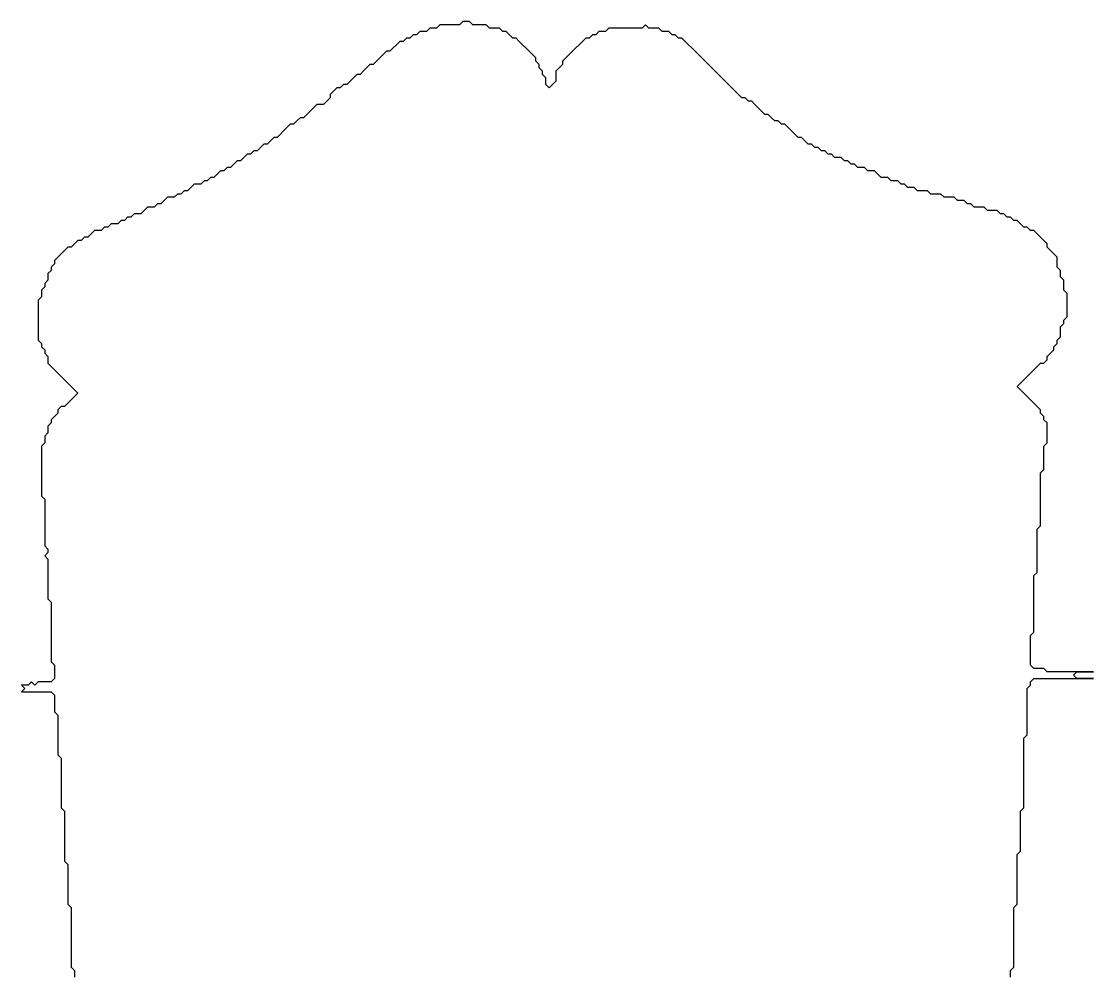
# Model space of a CAD drawing. Extents: x 166 to 207, y 344 to 490.
# Drawn here: x 166 to 206.38, y 453.81 to 489.75 of the extents above; entities that cross this region are included whole.
import ezdxf

# ---------------------------------------------------------------- set-up
doc = ezdxf.new("R2010")
doc.units = 0

msp = doc.modelspace()

# ---------------------------------------------------------------- linework, layer by layer
at = {"layer": 'contour_0'}
for p, q in [((182.625, 489.75), (182.5, 489.625)), ((182.75, 489.75), (182.625, 489.75)), ((182.625, 489.75), (182.625, 489.75)), ((182.875, 489.75), (182.75, 489.75)), ((183, 489.625), (182.875, 489.75)), ((181, 489.375), (180.875, 489.25)), ((181.125, 489.375), (181, 489.375)), ((181.25, 489.375), (181.125, 489.375)), ((181.375, 489.5), (181.25, 489.375)), ((181.5, 489.5), (181.375, 489.5)), ((181.625, 489.5), (181.5, 489.5)), ((181.75, 489.625), (181.625, 489.5)), ((181.875, 489.625), (181.75, 489.625)), ((182, 489.625), (181.875, 489.625)), ((182.125, 489.625), (182, 489.625)), ((182.25, 489.625), (182.125, 489.625)), ((182.375, 489.625), (182.25, 489.625)), ((182.5, 489.625), (182.375, 489.625)), ((183.125, 489.625), (183, 489.625)), ((183.25, 489.625), (183.125, 489.625)), ((183.375, 489.625), (183.25, 489.625)), ((183.5, 489.625), (183.375, 489.625)), ((183.625, 489.5), (183.5, 489.625)), ((183.75, 489.5), (183.625, 489.5)), ((183.875, 489.5), (183.75, 489.5)), ((184, 489.5), (183.875, 489.5)), ((184.125, 489.375), (184, 489.5)), ((184.25, 489.375), (184.125, 489.375)), ((184.375, 489.25), (184.25, 489.375)), ((187.75, 489.375), (187.625, 489.25)), ((187.875, 489.375), (187.75, 489.375)), ((188, 489.375), (187.875, 489.375)), ((188.125, 489.5), (188, 489.375)), ((188.25, 489.5), (188.125, 489.5)), ((188.375, 489.5), (188.25, 489.5)), ((188.5, 489.5), (188.375, 489.5)), ((188.625, 489.5), (188.5, 489.5)), ((188.75, 489.5), (188.625, 489.5)), ((188.875, 489.5), (188.75, 489.5)), ((189, 489.5), (188.875, 489.5)), ((189.125, 489.5), (189, 489.5)), ((189.25, 489.5), (189.125, 489.5)), ((189.375, 489.5), (189.25, 489.5)), ((189.5, 489.625), (189.375, 489.5)), ((189.625, 489.5), (189.5, 489.625)), ((189.75, 489.5), (189.625, 489.5)), ((189.875, 489.5), (189.75, 489.5)), ((190, 489.5), (189.875, 489.5)), ((190.125, 489.375), (190, 489.5)), ((190.25, 489.375), (190.125, 489.375)), ((190.375, 489.375), (190.25, 489.375)), ((190.5, 489.25), (190.375, 489.375)), ((180.25, 489), (180.125, 488.875)), ((180.375, 489), (180.25, 489)), ((180.5, 489.125), (180.375, 489)), ((180.625, 489.125), (180.5, 489.125)), ((180.75, 489.25), (180.625, 489.125)), ((180.875, 489.25), (180.75, 489.25)), ((184.5, 489.125), (184.375, 489.25)), ((184.625, 489.125), (184.5, 489.125)), ((184.75, 489), (184.625, 489.125)), ((184.875, 488.875), (184.75, 489)), ((187.125, 489), (187, 488.875)), ((187.25, 489.125), (187.125, 489)), ((187.375, 489.125), (187.25, 489.125)), ((187.5, 489.25), (187.375, 489.125)), ((187.625, 489.25), (187.5, 489.25)), ((190.625, 489.25), (190.5, 489.25)), ((190.75, 489.125), (190.625, 489.25)), ((190.875, 489.125), (190.75, 489.125)), ((191, 489), (190.875, 489.125)), ((191.125, 488.875), (191, 489)), ((179.75, 488.625), (179.625, 488.5)), ((179.875, 488.625), (179.75, 488.625)), ((180, 488.75), (179.875, 488.625)), ((180.125, 488.875), (180, 488.75)), ((185, 488.75), (184.875, 488.875)), ((185.125, 488.625), (185, 488.75)), ((185.25, 488.5), (185.125, 488.625)), ((186.75, 488.625), (186.625, 488.5)), ((186.875, 488.75), (186.75, 488.625)), ((187, 488.875), (186.875, 488.75)), ((191.25, 488.75), (191.125, 488.875)), ((191.375, 488.625), (191.25, 488.75)), ((191.5, 488.5), (191.375, 488.625)), ((179.375, 488.25), (179.25, 488.125)), ((179.5, 488.375), (179.375, 488.25)), ((179.625, 488.5), (179.5, 488.375)), ((185.375, 488.375), (185.25, 488.5)), ((185.375, 488.25), (185.375, 488.375)), ((185.5, 488.125), (185.375, 488.25)), ((186.5, 488.375), (186.375, 488.25)), ((186.375, 488.25), (186.375, 488.125)), ((186.625, 488.5), (186.5, 488.375)), ((191.625, 488.375), (191.5, 488.5)), ((191.75, 488.25), (191.625, 488.375)), ((191.875, 488.125), (191.75, 488.25)), ((178.625, 487.75), (178.5, 487.625)), ((178.75, 487.75), (178.625, 487.75)), ((178.875, 487.875), (178.75, 487.75)), ((179, 488), (178.875, 487.875)), ((179.125, 488.125), (179, 488)), ((179.25, 488.125), (179.125, 488.125)), ((185.5, 488), (185.5, 488.125)), ((185.625, 487.875), (185.5, 488)), ((185.625, 487.75), (185.625, 487.875)), ((185.75, 487.625), (185.625, 487.75)), ((186.25, 488), (186.125, 487.875)), ((186.125, 487.875), (186.125, 487.75)), ((186.125, 487.75), (186.125, 487.625)), ((186.375, 488.125), (186.25, 488)), ((192, 488), (191.875, 488.125)), ((192.125, 487.875), (192, 488)), ((192.25, 487.75), (192.125, 487.875)), ((192.375, 487.625), (192.25, 487.75)), ((178.125, 487.375), (178, 487.25)), ((178.25, 487.375), (178.125, 487.375)), ((178.375, 487.5), (178.25, 487.375)), ((178.5, 487.625), (178.375, 487.5)), ((185.75, 487.5), (185.75, 487.625)), ((185.75, 487.375), (185.75, 487.5)), ((185.875, 487.25), (185.75, 487.375)), ((186, 487.375), (185.875, 487.25)), ((186.125, 487.5), (186, 487.375)), ((186.125, 487.625), (186.125, 487.5)), ((192.5, 487.5), (192.375, 487.625)), ((192.625, 487.375), (192.5, 487.5)), ((192.75, 487.25), (192.625, 487.375)), ((177.75, 487.125), (177.625, 487)), ((177.625, 487), (177.625, 486.875)), ((177.875, 487.25), (177.75, 487.125)), ((178, 487.25), (177.875, 487.25)), ((192.875, 487.125), (192.75, 487.25)), ((193, 487), (192.875, 487.125)), ((193.125, 486.875), (193, 487)), ((177.125, 486.625), (177, 486.5)), ((177.25, 486.625), (177.125, 486.625)), ((177.375, 486.625), (177.25, 486.625)), ((177.5, 486.75), (177.375, 486.625)), ((177.625, 486.875), (177.5, 486.75)), ((193.25, 486.875), (193.125, 486.875)), ((193.375, 486.75), (193.25, 486.875)), ((193.5, 486.75), (193.375, 486.75)), ((193.625, 486.625), (193.5, 486.75)), ((193.75, 486.5), (193.625, 486.625)), ((176.5, 486.125), (176.375, 486)), ((176.625, 486.125), (176.5, 486.125)), ((176.75, 486.25), (176.625, 486.125)), ((176.875, 486.375), (176.75, 486.25)), ((177, 486.5), (176.875, 486.375)), ((193.875, 486.375), (193.75, 486.5)), ((194, 486.25), (193.875, 486.375)), ((194.125, 486.25), (194, 486.25)), ((194.25, 486.125), (194.125, 486.25)), ((194.375, 486), (194.25, 486.125)), ((176, 485.75), (175.875, 485.625)), ((176.125, 485.875), (176, 485.75)), ((176.25, 485.875), (176.125, 485.875)), ((176.375, 486), (176.25, 485.875)), ((194.5, 486), (194.375, 486)), ((194.625, 485.875), (194.5, 486)), ((194.75, 485.875), (194.625, 485.875)), ((194.875, 485.75), (194.75, 485.875)), ((195, 485.625), (194.875, 485.75)), ((175.5, 485.375), (175.375, 485.25)), ((175.625, 485.375), (175.5, 485.375)), ((175.75, 485.5), (175.625, 485.375)), ((175.875, 485.625), (175.75, 485.5)), ((195.125, 485.5), (195, 485.625)), ((195.25, 485.375), (195.125, 485.5)), ((195.375, 485.375), (195.25, 485.375)), ((195.5, 485.25), (195.375, 485.375)), ((175, 485), (174.875, 484.875)), ((175.125, 485.125), (175, 485)), ((175.25, 485.125), (175.125, 485.125)), ((175.375, 485.25), (175.25, 485.125)), ((195.625, 485.125), (195.5, 485.25)), ((195.75, 485.125), (195.625, 485.125)), ((195.875, 485), (195.75, 485.125)), ((196, 485), (195.875, 485)), ((196.125, 484.875), (196, 485)), ((174.125, 484.5), (174, 484.375)), ((174.25, 484.5), (174.125, 484.5)), ((174.375, 484.625), (174.25, 484.5)), ((174.5, 484.75), (174.375, 484.625)), ((174.625, 484.75), (174.5, 484.75)), ((174.75, 484.875), (174.625, 484.75)), ((174.875, 484.875), (174.75, 484.875)), ((196.25, 484.875), (196.125, 484.875)), ((196.375, 484.75), (196.25, 484.875)), ((196.5, 484.75), (196.375, 484.75)), ((196.625, 484.625), (196.5, 484.75)), ((196.75, 484.625), (196.625, 484.625)), ((196.875, 484.625), (196.75, 484.625)), ((197, 484.5), (196.875, 484.625)), ((197.125, 484.5), (197, 484.5)), ((197.25, 484.375), (197.125, 484.5)), ((173.5, 484.125), (173.375, 484)), ((173.625, 484.125), (173.5, 484.125)), ((173.75, 484.25), (173.625, 484.125)), ((173.875, 484.25), (173.75, 484.25)), ((174, 484.375), (173.875, 484.25)), ((197.375, 484.375), (197.25, 484.375)), ((197.5, 484.25), (197.375, 484.375)), ((197.625, 484.25), (197.5, 484.25)), ((197.75, 484.25), (197.625, 484.25)), ((197.875, 484.125), (197.75, 484.25)), ((198, 484.125), (197.875, 484.125)), ((198.125, 484.125), (198, 484.125)), ((198.25, 484), (198.125, 484.125)), ((172.875, 483.75), (172.75, 483.625)), ((173, 483.75), (172.875, 483.75)), ((173.125, 483.875), (173, 483.75)), ((173.25, 483.875), (173.125, 483.875)), ((173.375, 484), (173.25, 483.875)), ((198.375, 483.875), (198.25, 484)), ((198.5, 483.875), (198.375, 483.875)), ((198.625, 483.875), (198.5, 483.875)), ((198.75, 483.75), (198.625, 483.875)), ((198.875, 483.75), (198.75, 483.75)), ((199, 483.75), (198.875, 483.75)), ((199.125, 483.625), (199, 483.75)), ((172.125, 483.375), (172, 483.25)), ((172.25, 483.375), (172.125, 483.375)), ((172.375, 483.5), (172.25, 483.375)), ((172.5, 483.625), (172.375, 483.5)), ((172.625, 483.625), (172.5, 483.625)), ((172.75, 483.625), (172.625, 483.625)), ((199.25, 483.625), (199.125, 483.625)), ((199.375, 483.5), (199.25, 483.625)), ((199.5, 483.5), (199.375, 483.5)), ((199.625, 483.5), (199.5, 483.5)), ((199.75, 483.375), (199.625, 483.5)), ((199.875, 483.375), (199.75, 483.375)), ((200, 483.375), (199.875, 483.375)), ((200.125, 483.375), (200, 483.375)), ((200.25, 483.25), (200.125, 483.375)), ((171.375, 483), (171.25, 482.875)), ((171.5, 483.125), (171.375, 483)), ((171.625, 483.125), (171.5, 483.125)), ((171.75, 483.125), (171.625, 483.125)), ((171.875, 483.25), (171.75, 483.125)), ((172, 483.25), (171.875, 483.25)), ((200.375, 483.25), (200.25, 483.25)), ((200.5, 483.25), (200.375, 483.25)), ((200.625, 483.25), (200.5, 483.25)), ((200.75, 483.125), (200.625, 483.25)), ((200.875, 483.125), (200.75, 483.125)), ((201, 483.125), (200.875, 483.125)), ((201.125, 483.125), (201, 483.125)), ((201.25, 483), (201.125, 483.125)), ((201.375, 483), (201.25, 483)), ((201.5, 483), (201.375, 483)), ((201.625, 482.875), (201.5, 483)), ((170.25, 482.5), (170.125, 482.375)), ((170.375, 482.5), (170.25, 482.5)), ((170.5, 482.5), (170.375, 482.5)), ((170.625, 482.625), (170.5, 482.5)), ((170.75, 482.75), (170.625, 482.625)), ((170.875, 482.75), (170.75, 482.75)), ((171, 482.75), (170.875, 482.75)), ((171.125, 482.875), (171, 482.75)), ((171.25, 482.875), (171.125, 482.875)), ((201.75, 482.875), (201.625, 482.875)), ((201.875, 482.75), (201.75, 482.875)), ((202, 482.75), (201.875, 482.75)), ((202.125, 482.75), (202, 482.75)), ((202.25, 482.75), (202.125, 482.75)), ((202.375, 482.625), (202.25, 482.75)), ((202.5, 482.625), (202.375, 482.625)), ((202.625, 482.625), (202.5, 482.625)), ((202.75, 482.625), (202.625, 482.625)), ((202.875, 482.5), (202.75, 482.625)), ((203, 482.5), (202.875, 482.5)), ((203.125, 482.375), (203, 482.5)), ((169.375, 482.125), (169.25, 482)), ((169.5, 482.125), (169.375, 482.125)), ((169.625, 482.125), (169.5, 482.125)), ((169.75, 482.25), (169.625, 482.125)), ((169.875, 482.25), (169.75, 482.25)), ((170, 482.375), (169.875, 482.25)), ((170.125, 482.375), (170, 482.375)), ((203.25, 482.375), (203.125, 482.375)), ((203.375, 482.25), (203.25, 482.375)), ((203.5, 482.25), (203.375, 482.25)), ((203.625, 482.125), (203.5, 482.25)), ((203.75, 482), (203.625, 482.125)), ((168.625, 481.75), (168.5, 481.625)), ((168.75, 481.875), (168.625, 481.75)), ((168.875, 481.875), (168.75, 481.875)), ((169, 481.875), (168.875, 481.875)), ((169.125, 482), (169, 481.875)), ((169.25, 482), (169.125, 482)), ((203.875, 482), (203.75, 482)), ((204, 481.875), (203.875, 482)), ((204.125, 481.875), (204, 481.875)), ((204.25, 481.75), (204.125, 481.875)), ((204.375, 481.625), (204.25, 481.75)), ((168, 481.375), (167.875, 481.25)), ((168.125, 481.5), (168, 481.375)), ((168.25, 481.5), (168.125, 481.5)), ((168.375, 481.625), (168.25, 481.5)), ((168.5, 481.625), (168.375, 481.625)), ((204.5, 481.5), (204.375, 481.625)), ((204.625, 481.375), (204.5, 481.5)), ((204.625, 481.25), (204.625, 481.375)), ((167.375, 480.875), (167.25, 480.75)), ((167.5, 481), (167.375, 480.875)), ((167.625, 481.125), (167.5, 481)), ((167.75, 481.25), (167.625, 481.125)), ((167.875, 481.25), (167.75, 481.25)), ((204.75, 481.125), (204.625, 481.25)), ((204.875, 481), (204.75, 481.125)), ((205, 480.875), (204.875, 481)), ((205, 480.75), (205, 480.875)), ((167.25, 480.625), (167.125, 480.5)), ((167.125, 480.5), (167.125, 480.375)), ((167.25, 480.75), (167.25, 480.625)), ((205, 480.625), (205, 480.75)), ((205, 480.5), (205, 480.625)), ((205.125, 480.375), (205, 480.5)), ((167.125, 480.375), (167, 480.25)), ((167, 480.25), (167, 480.125)), ((167, 480.125), (167, 480)), ((205.125, 480.25), (205.125, 480.375)), ((205.125, 480.125), (205.125, 480.25)), ((205.25, 480), (205.125, 480.125)), ((166.875, 479.75), (166.75, 479.625)), ((167, 480), (166.875, 479.875)), ((166.875, 479.875), (166.875, 479.75)), ((205.25, 479.875), (205.25, 480)), ((205.25, 479.75), (205.25, 479.875)), ((205.25, 479.625), (205.25, 479.75)), ((166.75, 479.375), (166.625, 479.25)), ((166.75, 479.625), (166.75, 479.5)), ((166.75, 479.5), (166.75, 479.375)), ((205.375, 479.5), (205.25, 479.625)), ((205.375, 479.375), (205.375, 479.5)), ((205.375, 479.25), (205.375, 479.375)), ((166.625, 479.25), (166.625, 479.125)), ((166.625, 479.125), (166.625, 479)), ((166.625, 479), (166.625, 478.875)), ((166.625, 478.875), (166.625, 478.75)), ((205.375, 479.125), (205.375, 479.25)), ((205.375, 479), (205.375, 479.125)), ((205.375, 478.875), (205.375, 479)), ((205.375, 478.75), (205.375, 478.875)), ((166.625, 478.75), (166.625, 478.625)), ((166.625, 478.625), (166.625, 478.5)), ((166.625, 478.5), (166.625, 478.375)), ((205.25, 478.5), (205.375, 478.625)), ((205.25, 478.375), (205.25, 478.5)), ((205.375, 478.625), (205.375, 478.75)), ((166.625, 478.375), (166.625, 478.25)), ((166.625, 478.25), (166.625, 478.125)), ((166.625, 478.125), (166.625, 478)), ((205.125, 478.25), (205.25, 478.375)), ((205.125, 478.125), (205.125, 478.25)), ((205.125, 478), (205.125, 478.125)), ((166.625, 478), (166.625, 477.875)), ((166.625, 477.875), (166.625, 477.75)), ((166.625, 477.75), (166.75, 477.625)), ((205, 477.75), (205.125, 477.875)), ((205, 477.625), (205, 477.75)), ((205.125, 477.875), (205.125, 478)), ((166.75, 477.625), (166.75, 477.5)), ((166.75, 477.5), (166.875, 477.375)), ((166.875, 477.375), (166.875, 477.25)), ((166.875, 477.25), (167, 477.125)), ((204.625, 477.125), (204.75, 477.25)), ((204.75, 477.25), (204.875, 477.375)), ((204.875, 477.5), (205, 477.625)), ((204.875, 477.375), (204.875, 477.5)), ((167, 477.125), (167, 477)), ((167, 477), (167, 476.875)), ((167, 476.875), (167.125, 476.75)), ((204.25, 476.75), (204.375, 476.875)), ((204.375, 476.875), (204.5, 476.875)), ((204.5, 476.875), (204.625, 477)), ((204.625, 477), (204.625, 477.125)), ((167.125, 476.75), (167.25, 476.625)), ((167.25, 476.625), (167.375, 476.5)), ((167.375, 476.5), (167.5, 476.375)), ((203.875, 476.375), (204, 476.5)), ((204, 476.5), (204.125, 476.625)), ((204.125, 476.625), (204.25, 476.75)), ((167.5, 476.375), (167.625, 476.25)), ((167.625, 476.25), (167.75, 476.125)), ((167.75, 476.125), (167.875, 476)), ((203.5, 476), (203.625, 476.125)), ((203.625, 476.125), (203.75, 476.25)), ((203.75, 476.25), (203.875, 476.375)), ((167.875, 476), (168, 475.875)), ((168, 475.625), (167.875, 475.5)), ((168, 475.875), (168.125, 475.75)), ((168.125, 475.75), (168, 475.625)), ((203.625, 475.875), (203.5, 476)), ((203.75, 475.75), (203.625, 475.875)), ((203.875, 475.625), (203.75, 475.75)), ((204, 475.5), (203.875, 475.625)), ((167.5, 475.25), (167.375, 475.125)), ((167.625, 475.25), (167.5, 475.25)), ((167.75, 475.375), (167.625, 475.25)), ((167.875, 475.5), (167.75, 475.375)), ((204.125, 475.375), (204, 475.5)), ((204.25, 475.25), (204.125, 475.375)), ((204.375, 475.125), (204.25, 475.25)), ((167.25, 474.875), (167.125, 474.75)), ((167.375, 475), (167.25, 474.875)), ((167.375, 475.125), (167.375, 475)), ((204.375, 475), (204.375, 475.125)), ((204.5, 474.875), (204.375, 475)), ((204.5, 474.75), (204.5, 474.875)), ((167.125, 474.625), (167, 474.5)), ((167, 474.5), (167, 474.375)), ((167.125, 474.75), (167.125, 474.625)), ((204.625, 474.625), (204.5, 474.75)), ((204.625, 474.5), (204.625, 474.625)), ((204.625, 474.375), (204.625, 474.5)), ((167, 474.25), (166.875, 474.125)), ((166.875, 474.125), (166.875, 474)), ((167, 474.375), (167, 474.25)), ((204.625, 474.25), (204.625, 474.375)), ((204.625, 474.125), (204.625, 474.25)), ((204.625, 474), (204.625, 474.125)), ((166.875, 473.875), (166.75, 473.75)), ((166.75, 473.75), (166.75, 473.625)), ((166.75, 473.625), (166.75, 473.5)), ((166.875, 474), (166.875, 473.875)), ((204.5, 473.75), (204.625, 473.875)), ((204.5, 473.625), (204.5, 473.75)), ((204.5, 473.5), (204.5, 473.625)), ((204.625, 473.875), (204.625, 474)), ((166.75, 473.5), (166.75, 473.375)), ((166.75, 473.375), (166.75, 473.25)), ((166.75, 473.25), (166.75, 473.125)), ((204.5, 473.375), (204.5, 473.5)), ((204.5, 473.25), (204.5, 473.375)), ((204.5, 473.125), (204.5, 473.25)), ((166.75, 473.125), (166.75, 473)), ((166.75, 473), (166.75, 472.875)), ((166.75, 472.875), (166.75, 472.75)), ((204.375, 472.75), (204.5, 472.875)), ((204.5, 473), (204.5, 473.125)), ((204.5, 472.875), (204.5, 473)), ((166.75, 472.75), (166.75, 472.625)), ((166.75, 472.625), (166.75, 472.5)), ((166.75, 472.5), (166.75, 472.375)), ((204.375, 472.625), (204.375, 472.75)), ((204.375, 472.5), (204.375, 472.625)), ((204.375, 472.375), (204.375, 472.5)), ((166.75, 472.375), (166.75, 472.25)), ((166.75, 472.25), (166.75, 472.125)), ((166.75, 472.125), (166.75, 472)), ((166.75, 472), (166.75, 471.875)), ((204.375, 472.25), (204.375, 472.375)), ((204.375, 472.125), (204.375, 472.25)), ((204.375, 472), (204.375, 472.125)), ((204.375, 471.875), (204.375, 472)), ((166.75, 471.875), (166.875, 471.75)), ((166.875, 471.75), (166.875, 471.625)), ((166.875, 471.625), (166.875, 471.5)), ((204.375, 471.75), (204.375, 471.875)), ((204.375, 471.625), (204.375, 471.75)), ((204.375, 471.5), (204.375, 471.625)), ((166.875, 471.5), (166.875, 471.375)), ((166.875, 471.375), (166.875, 471.25)), ((166.875, 471.25), (166.875, 471.125)), ((204.375, 471.375), (204.375, 471.5)), ((204.375, 471.25), (204.375, 471.375)), ((204.375, 471.125), (204.375, 471.25)), ((166.875, 471.125), (166.875, 471)), ((166.875, 471), (166.875, 470.875)), ((166.875, 470.875), (166.875, 470.75)), ((204.375, 471), (204.375, 471.125)), ((204.375, 470.875), (204.375, 471)), ((204.375, 470.75), (204.375, 470.875)), ((166.875, 470.75), (166.875, 470.625)), ((166.875, 470.625), (166.875, 470.5)), ((166.875, 470.5), (166.875, 470.375)), ((166.875, 470.375), (166.875, 470.25)), ((204.25, 470.625), (204.375, 470.75)), ((204.25, 470.5), (204.25, 470.625)), ((204.25, 470.375), (204.25, 470.5)), ((204.25, 470.25), (204.25, 470.375)), ((166.875, 470.25), (166.875, 470.125)), ((166.875, 470.125), (166.875, 470)), ((166.875, 470), (167, 469.875)), ((204.25, 470.125), (204.25, 470.25)), ((204.25, 470), (204.25, 470.125)), ((204.25, 469.875), (204.25, 470)), ((167, 469.75), (166.875, 469.625)), ((166.875, 469.625), (167, 469.5)), ((167, 469.875), (167, 469.75)), ((204.25, 469.75), (204.25, 469.875)), ((204.25, 469.625), (204.25, 469.75)), ((204.25, 469.5), (204.25, 469.625)), ((167, 469.5), (167, 469.375)), ((167, 469.375), (167, 469.25)), ((167, 469.25), (167, 469.125)), ((204.25, 469.375), (204.25, 469.5)), ((204.25, 469.25), (204.25, 469.375)), ((204.25, 469.125), (204.25, 469.25)), ((167, 469.125), (167, 469)), ((167, 469), (167, 468.875)), ((167, 468.875), (167, 468.75)), ((204.125, 468.875), (204.25, 469)), ((204.125, 468.75), (204.125, 468.875)), ((204.25, 469), (204.25, 469.125)), ((167, 468.75), (167, 468.625)), ((167, 468.625), (167, 468.5)), ((167, 468.5), (167, 468.375)), ((167, 468.375), (167, 468.25)), ((204.125, 468.625), (204.125, 468.75)), ((204.125, 468.5), (204.125, 468.625)), ((204.125, 468.375), (204.125, 468.5)), ((204.125, 468.25), (204.125, 468.375)), ((167, 468.25), (167, 468.125)), ((167, 468.125), (167, 468)), ((167, 468), (167.125, 467.875)), ((204.125, 468.125), (204.125, 468.25)), ((204.125, 468), (204.125, 468.125)), ((204.125, 467.875), (204.125, 468)), ((167.125, 467.875), (167.125, 467.75)), ((167.125, 467.75), (167.125, 467.625)), ((167.125, 467.625), (167.125, 467.5)), ((204.125, 467.75), (204.125, 467.875)), ((204.125, 467.625), (204.125, 467.75)), ((204.125, 467.5), (204.125, 467.625)), ((167.125, 467.5), (167.125, 467.375)), ((167.125, 467.375), (167.125, 467.25)), ((167.125, 467.25), (167.125, 467.125)), ((204.125, 467.375), (204.125, 467.5)), ((204.125, 467.25), (204.125, 467.375)), ((204.125, 467.125), (204.125, 467.25)), ((167.125, 467.125), (167.125, 467)), ((167.125, 467), (167.125, 466.875)), ((167.125, 466.875), (167.125, 466.75)), ((167.125, 466.75), (167.125, 466.625)), ((204, 466.625), (204.125, 466.75)), ((204.125, 467), (204.125, 467.125)), ((204.125, 466.875), (204.125, 467)), ((204.125, 466.75), (204.125, 466.875)), ((167.125, 466.625), (167.125, 466.5)), ((167.125, 466.5), (167.125, 466.375)), ((167.125, 466.375), (167.125, 466.25)), ((204, 466.5), (204, 466.625)), ((204, 466.375), (204, 466.5)), ((204, 466.25), (204, 466.375)), ((167.125, 466.25), (167.125, 466.125)), ((167.125, 466.125), (167.125, 466)), ((167.125, 466), (167.125, 465.875)), ((204, 466.125), (204, 466.25)), ((204, 466), (204, 466.125)), ((204, 465.875), (204, 466)), ((167.125, 465.875), (167.125, 465.75)), ((167.125, 465.75), (167.125, 465.625)), ((167.125, 465.625), (167.25, 465.5)), ((204, 465.75), (204, 465.875)), ((204, 465.625), (204, 465.75)), ((204, 465.5), (204, 465.625)), ((167.25, 465.5), (167.25, 465.375)), ((167.25, 465.375), (167.25, 465.25)), ((167.25, 465.25), (167.25, 465.125)), ((167.25, 465.125), (167.25, 465)), ((204.125, 465.375), (204, 465.5)), ((204.25, 465.375), (204.125, 465.375)), ((204.375, 465.375), (204.25, 465.375)), ((204.5, 465.375), (204.375, 465.375)), ((204.625, 465.25), (204.5, 465.375)), ((204.75, 465.25), (204.625, 465.25)), ((204.875, 465.25), (204.75, 465.25)), ((205, 465.25), (204.875, 465.25)), ((205.125, 465.25), (205, 465.25)), ((205.25, 465.25), (205.125, 465.25)), ((205.375, 465.25), (205.25, 465.25)), ((205.5, 465.25), (205.375, 465.25)), ((205.625, 465.25), (205.5, 465.25)), ((205.625, 465.125), (205.75, 465.25)), ((205.75, 465.25), (205.625, 465.25)), ((205.75, 465), (205.625, 465.125)), ((205.75, 465.25), (205.875, 465.25)), ((205.875, 465.25), (205.75, 465.25)), ((205.875, 465.25), (206, 465.25)), ((206, 465.25), (205.875, 465.25)), ((206, 465.25), (206.125, 465.25)), ((206.125, 465.25), (206, 465.25)), ((206.125, 465.25), (206.25, 465.25)), ((206.25, 465.25), (206.125, 465.25)), ((206.25, 465.25), (206.375, 465.25)), ((206.375, 465.25), (206.25, 465.25)), ((166.125, 464.75), (166, 464.75)), ((166, 464.75), (166.125, 464.625)), ((166.25, 464.75), (166.125, 464.75)), ((166.375, 464.875), (166.25, 464.75)), ((166.5, 464.75), (166.375, 464.875)), ((166.625, 464.875), (166.5, 464.75)), ((166.75, 464.875), (166.625, 464.875)), ((166.875, 464.875), (166.75, 464.875)), ((167, 464.875), (166.875, 464.875)), ((167.125, 464.875), (167, 464.875)), ((167.25, 465), (167.125, 464.875)), ((203.875, 464.625), (204, 464.75)), ((204, 464.875), (204.125, 465)), ((204, 464.75), (204, 464.875)), ((204.125, 465), (204.25, 465)), ((204.25, 465), (204.375, 465)), ((204.375, 465), (204.5, 465)), ((204.5, 465), (204.625, 465)), ((204.625, 465), (204.75, 465)), ((204.75, 465), (204.875, 465)), ((204.875, 465), (205, 465)), ((205, 465), (205.125, 465)), ((205.125, 465), (205.25, 465)), ((205.25, 465), (205.375, 465)), ((205.375, 465), (205.5, 465)), ((205.5, 465), (205.625, 465)), ((205.625, 465), (205.75, 465)), ((205.75, 465), (205.875, 465)), ((205.875, 465), (205.75, 465)), ((205.875, 465), (206, 465)), ((206, 465), (205.875, 465)), ((206, 465), (206.125, 465)), ((206.125, 465), (206, 465)), ((206.125, 465), (206.25, 465)), ((206.25, 465), (206.125, 465)), ((206.25, 465), (206.375, 465)), ((206.375, 465), (206.25, 465)), ((166.125, 464.625), (166, 464.5)), ((166, 464.5), (166.125, 464.5)), ((166.125, 464.5), (166.25, 464.5)), ((166.25, 464.5), (166.375, 464.5)), ((166.375, 464.5), (166.5, 464.5)), ((166.5, 464.5), (166.625, 464.5)), ((166.625, 464.5), (166.75, 464.5)), ((166.75, 464.5), (166.875, 464.5)), ((166.875, 464.5), (167, 464.5)), ((167, 464.5), (167.125, 464.5)), ((167.125, 464.5), (167.25, 464.375)), ((167.25, 464.375), (167.25, 464.25)), ((203.875, 464.5), (203.875, 464.625)), ((203.875, 464.375), (203.875, 464.5)), ((203.875, 464.25), (203.875, 464.375)), ((167.25, 464.25), (167.25, 464.125)), ((167.25, 464.125), (167.25, 464)), ((167.25, 464), (167.25, 463.875)), ((203.875, 464.125), (203.875, 464.25)), ((203.875, 464), (203.875, 464.125)), ((203.875, 463.875), (203.875, 464)), ((167.25, 463.875), (167.25, 463.75)), ((167.25, 463.75), (167.375, 463.625)), ((167.375, 463.625), (167.375, 463.5)), ((203.875, 463.75), (203.875, 463.875)), ((203.875, 463.625), (203.875, 463.75)), ((203.875, 463.5), (203.875, 463.625)), ((167.375, 463.5), (167.375, 463.375)), ((167.375, 463.375), (167.375, 463.25)), ((167.375, 463.25), (167.375, 463.125)), ((167.375, 463.125), (167.375, 463)), ((203.875, 463.375), (203.875, 463.5)), ((203.875, 463.25), (203.875, 463.375)), ((203.875, 463.125), (203.875, 463.25)), ((203.875, 463), (203.875, 463.125)), ((167.375, 463), (167.375, 462.875)), ((167.375, 462.875), (167.375, 462.75)), ((167.375, 462.75), (167.375, 462.625)), ((203.75, 462.75), (203.875, 462.875)), ((203.75, 462.625), (203.75, 462.75)), ((203.875, 462.875), (203.875, 463)), ((167.375, 462.625), (167.375, 462.5)), ((167.375, 462.5), (167.375, 462.375)), ((167.375, 462.375), (167.375, 462.25)), ((203.75, 462.5), (203.75, 462.625)), ((203.75, 462.375), (203.75, 462.5)), ((203.75, 462.25), (203.75, 462.375)), ((167.375, 462.25), (167.375, 462.125)), ((167.375, 462.125), (167.5, 462)), ((167.5, 462), (167.5, 461.875)), ((203.75, 462.125), (203.75, 462.25)), ((203.75, 462), (203.75, 462.125)), ((203.75, 461.875), (203.75, 462)), ((167.5, 461.875), (167.5, 461.75)), ((167.5, 461.75), (167.5, 461.625)), ((167.5, 461.625), (167.5, 461.5)), ((167.5, 461.5), (167.5, 461.375)), ((203.75, 461.75), (203.75, 461.875)), ((203.75, 461.625), (203.75, 461.75)), ((203.75, 461.5), (203.75, 461.625)), ((203.75, 461.375), (203.75, 461.5)), ((167.5, 461.375), (167.5, 461.25)), ((167.5, 461.25), (167.5, 461.125)), ((167.5, 461.125), (167.5, 461)), ((203.75, 461.25), (203.75, 461.375)), ((203.75, 461.125), (203.75, 461.25)), ((203.75, 461), (203.75, 461.125)), ((167.5, 461), (167.5, 460.875)), ((167.5, 460.875), (167.5, 460.75)), ((167.5, 460.75), (167.5, 460.625)), ((203.75, 460.875), (203.75, 461)), ((203.75, 460.75), (203.75, 460.875)), ((203.75, 460.625), (203.75, 460.75)), ((167.5, 460.625), (167.5, 460.5)), ((167.5, 460.5), (167.5, 460.375)), ((167.5, 460.375), (167.5, 460.25)), ((203.75, 460.5), (203.75, 460.625)), ((203.75, 460.375), (203.75, 460.5)), ((203.75, 460.25), (203.75, 460.375)), ((167.5, 460.25), (167.5, 460.125)), ((167.5, 460.125), (167.625, 460)), ((167.625, 460), (167.625, 459.875)), ((167.625, 459.875), (167.625, 459.75)), ((203.625, 460), (203.75, 460.125)), ((203.625, 459.875), (203.625, 460)), ((203.625, 459.75), (203.625, 459.875)), ((203.75, 460.125), (203.75, 460.25)), ((167.625, 459.75), (167.625, 459.625)), ((167.625, 459.625), (167.625, 459.5)), ((167.625, 459.5), (167.625, 459.375)), ((203.625, 459.625), (203.625, 459.75)), ((203.625, 459.5), (203.625, 459.625)), ((203.625, 459.375), (203.625, 459.5)), ((167.625, 459.375), (167.625, 459.25)), ((167.625, 459.25), (167.625, 459.125)), ((167.625, 459.125), (167.625, 459)), ((203.625, 459.25), (203.625, 459.375)), ((203.625, 459.125), (203.625, 459.25)), ((203.625, 459), (203.625, 459.125)), ((167.625, 459), (167.625, 458.875)), ((167.625, 458.875), (167.625, 458.75)), ((167.625, 458.75), (167.625, 458.625)), ((203.625, 458.875), (203.625, 459)), ((203.625, 458.75), (203.625, 458.875)), ((203.625, 458.625), (203.625, 458.75)), ((167.625, 458.625), (167.625, 458.5)), ((167.625, 458.5), (167.625, 458.375)), ((167.625, 458.375), (167.625, 458.25)), ((203.5, 458.375), (203.625, 458.5)), ((203.5, 458.25), (203.5, 458.375)), ((203.625, 458.5), (203.625, 458.625)), ((167.625, 458.25), (167.625, 458.125)), ((167.625, 458.125), (167.75, 458)), ((167.75, 458), (167.75, 457.875)), ((167.75, 457.875), (167.75, 457.75)), ((203.5, 458.125), (203.5, 458.25)), ((203.5, 458), (203.5, 458.125)), ((203.5, 457.875), (203.5, 458)), ((203.5, 457.75), (203.5, 457.875)), ((167.75, 457.75), (167.75, 457.625)), ((167.75, 457.625), (167.75, 457.5)), ((167.75, 457.5), (167.75, 457.375)), ((203.5, 457.625), (203.5, 457.75)), ((203.5, 457.5), (203.5, 457.625)), ((203.5, 457.375), (203.5, 457.5)), ((167.75, 457.375), (167.75, 457.25)), ((167.75, 457.25), (167.75, 457.125)), ((167.75, 457.125), (167.75, 457)), ((203.5, 457.25), (203.5, 457.375)), ((203.5, 457.125), (203.5, 457.25)), ((203.5, 457), (203.5, 457.125)), ((167.75, 457), (167.75, 456.875)), ((167.75, 456.875), (167.75, 456.75)), ((167.75, 456.75), (167.75, 456.625)), ((203.5, 456.875), (203.5, 457)), ((203.5, 456.75), (203.5, 456.875)), ((203.5, 456.625), (203.5, 456.75)), ((167.75, 456.625), (167.75, 456.5)), ((167.75, 456.5), (167.875, 456.375)), ((167.875, 456.375), (167.875, 456.25)), ((167.875, 456.25), (167.875, 456.125)), ((203.375, 456.375), (203.5, 456.5)), ((203.375, 456.25), (203.375, 456.375)), ((203.375, 456.125), (203.375, 456.25)), ((203.5, 456.5), (203.5, 456.625)), ((167.875, 456.125), (167.875, 456)), ((167.875, 456), (167.875, 455.875)), ((167.875, 455.875), (167.875, 455.75)), ((203.375, 456), (203.375, 456.125)), ((203.375, 455.875), (203.375, 456)), ((203.375, 455.75), (203.375, 455.875)), ((167.875, 455.75), (167.875, 455.625)), ((167.875, 455.625), (167.875, 455.5)), ((167.875, 455.5), (167.875, 455.375)), ((203.375, 455.625), (203.375, 455.75)), ((203.375, 455.5), (203.375, 455.625)), ((203.375, 455.375), (203.375, 455.5)), ((167.875, 455.375), (167.875, 455.25)), ((167.875, 455.25), (167.875, 455.125)), ((167.875, 455.125), (167.875, 455)), ((203.375, 455.25), (203.375, 455.375)), ((203.375, 455.125), (203.375, 455.25)), ((203.375, 455), (203.375, 455.125)), ((167.875, 455), (167.875, 454.875)), ((167.875, 454.875), (167.875, 454.75)), ((167.875, 454.75), (167.875, 454.625)), ((167.875, 454.625), (167.875, 454.5)), ((203.375, 454.875), (203.375, 455)), ((203.375, 454.75), (203.375, 454.875)), ((203.375, 454.625), (203.375, 454.75)), ((203.375, 454.5), (203.375, 454.625)), ((167.875, 454.5), (167.875, 454.375)), ((167.875, 454.375), (167.875, 454.25)), ((167.875, 454.25), (167.875, 454.125)), ((203.375, 454.375), (203.375, 454.5)), ((203.375, 454.25), (203.375, 454.375)), ((203.375, 454.125), (203.375, 454.25)), ((167.875, 454.125), (168, 454)), ((168, 454), (168, 453.875)), ((168, 453.875), (168, 453.75)), ((203.25, 454), (203.375, 454.125)), ((203.25, 453.875), (203.25, 454)), ((203.25, 453.75), (203.25, 453.875))]:
    msp.add_line(p, q, dxfattribs=at)

doc.saveas('drawing.dxf')
